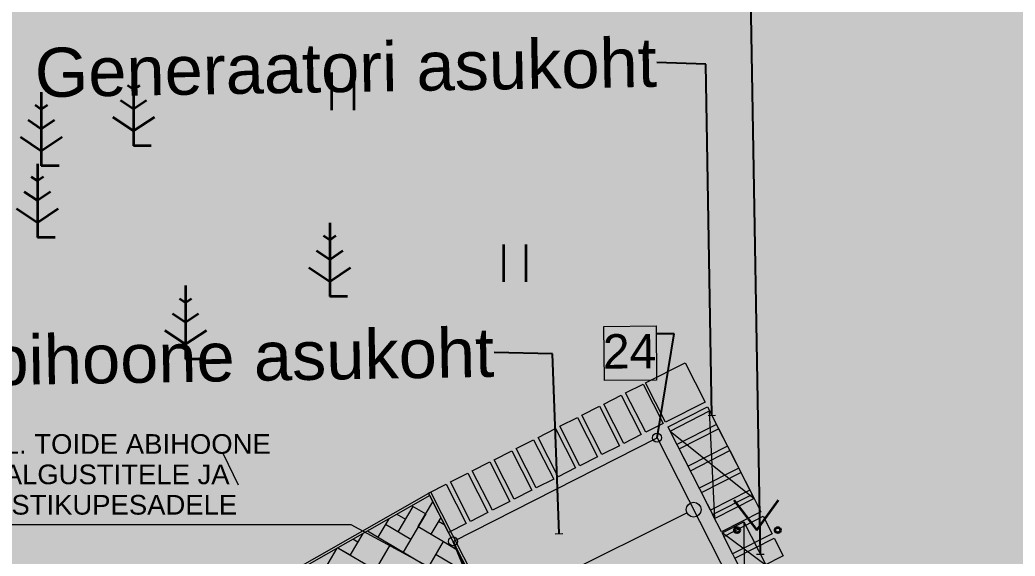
# Model space of a CAD drawing. Header units: millimetres. Extents: x 368386 to 861326, y -331222 to 250838.
# Drawn here: x 787943 to 808195, y -76263 to -65345 of the extents above; entities that cross this region are included whole.
import ezdxf

# ---------------------------------------------------------------- set-up
doc = ezdxf.new("R2010")
doc.units = ezdxf.units.MM
doc.header["$MEASUREMENT"] = 0
for name, color, linetype, lineweight in [('_ASENDIPLAAN_Pen_No__1', 7, 'Continuous', 13), ('New_       asendi fill_Pen_No__1', 7, 'Continuous', 13), ('New_0_Pen_No__1', 7, 'Continuous', 13), ('New_0_Pen_No__18', 9, 'Continuous', 15), ('New_2D Drafting - General_Pen_No__1', 7, 'Continuous', 13), ('New__ASENDIPLAAN_Pen_No__1', 7, 'Continuous', 13), ('New__ASENDIPLAAN_Pen_No__101', 252, 'Continuous', 13), ('New__ASENDIPLAAN_Pen_No__18', 9, 'Continuous', 15), ('New_HALJASTUS#1_Pen_No__7', 7, 'Continuous', 35), ('New_PUU_Pen_No__7', 7, 'Continuous', 35)]:
    doc.layers.add(name, color=color, linetype=linetype, lineweight=lineweight)
for name, color, linetype, lineweight, true_color in [('New_       asendi fill_Pen_No__149', 7, 'Continuous', 25, 0x186722), ('New__AR-välisvalgustid_Pen_No__3', 7, 'Continuous', 18, 0xff6600), ('New__ASENDIPLAAN_Pen_No__102', 7, 'Continuous', 13, 0xcccccc)]:
    doc.layers.add(name, color=color, linetype=linetype, lineweight=lineweight, true_color=true_color)
doc.styles.add('GENERATED_STYLE_1', font='')
doc.styles.get('GENERATED_STYLE_1').set_extended_font_data('Arial')
doc.dimstyles.new('GENERATED_STYLE__4', dxfattribs={"dimtxt": 0.18, "dimasz": 152, "dimexe": 0.18, "dimexo": 0.0625, "dimgap": 0, "dimtad": 0, "dimtih": 1, "dimtoh": 1, "dimdec": 4, "dimzin": 0, "dimdsep": 46, "dimcen": 0.09, "dimadec": 0, "dimazin": 0, "dimtfac": 1, "dimtdec": 4, "dimtmove": 0, "dimatfit": 3, "dimldrblk": 'ARROWHEAD_0', "dimfxl": 0, "dimtolj": 1, "dimtzin": 0, "dimarcsym": 0})
doc.dimstyles.new('GENERATED_STYLE__7', dxfattribs={"dimtxt": 0.18, "dimasz": 364.8, "dimexe": 0.18, "dimexo": 0.0625, "dimgap": 0, "dimtad": 0, "dimtih": 1, "dimtoh": 1, "dimdec": 4, "dimzin": 0, "dimdsep": 46, "dimcen": 0.09, "dimadec": 0, "dimazin": 0, "dimtfac": 1, "dimtdec": 4, "dimtmove": 0, "dimatfit": 3, "dimldrblk": 'ARROWHEAD_1', "dimfxl": 0, "dimtolj": 1, "dimtzin": 0, "dimarcsym": 0})

# ---------------------------------------------------------------- blocks, each defined once
blk = doc.blocks.new('*X1')
at = {"layer": 'New__ASENDIPLAAN_Pen_No__102', "color": 254, "linetype": 'Continuous', "lineweight": 13, "true_color": 0xcccccc}
for p, q in [((795639, -75769), (795944, -75252)), ((795916, -75236), (796202, -75405)), ((796050, -75663), (796348, -75157)), ((795448, -75503), (795228, -75875)), ((795616, -75407), (795791, -75511)), ((796202, -75405), (795745, -76180)), ((796510, -75474), (796308, -75816)), ((795897, -75922), (795381, -75617)), ((796050, -75663), (796825, -76121)), ((796591, -75634), (796461, -75557)), ((794922, -75803), (794665, -76239)), ((794817, -75981), (794715, -75921)), ((795015, -75750), (795745, -76180)), ((793949, -76862), (794397, -76102)), ((794415, -76092), (794665, -76239)), ((794415, -76092), (795181, -76544)), ((795029, -76803), (795486, -76027)), ((795486, -76027), (796261, -76485)), ((796109, -76743), (796566, -75968)), ((796566, -75968), (796844, -76132)), ((796832, -76108), (796825, -76121)), ((796414, -76227), (796931, -76532))]:
    blk.add_line(p, q, dxfattribs=at)
blk = doc.blocks.new('ARROWHEAD_0')
at = {"color": 0, "linetype": 'Continuous', "lineweight": 0}
for p, q in [((0, 0), (-1, 0)), ((0, -0.5), (0, 0.5))]:
    blk.add_line(p, q, dxfattribs=at)
blk = doc.blocks.new('ARROWHEAD_1')
at = {"color": 0, "linetype": 'Continuous', "lineweight": 0}
blk.add_line((0, 0), (-1, 0), dxfattribs=at)
blk.add_circle((0, 0), 0.25, dxfattribs=at)

msp = doc.modelspace()

# ---------------------------------------------------------------- hatches: boundary and pattern name
at = {"layer": 'New_       asendi fill_Pen_No__149', "linetype": 'Continuous', "lineweight": 0, "true_color": 0x061908}
h = msp.add_hatch(color=98, dxfattribs=at)
h.paths.add_polyline_path([(802345.63, -38322.05), (677945.63, -100972.05), (697685.63, -113562.05), (725141.88, -157386.04), (747105.63, -214022.05), (773035.63, -233162.05), (849485.63, -225922.05), (847735.63, -145332.05)])
h.paths.add_polyline_path([(757638.71, -147399.28, -0.00065641), (757597.25, -147430.15)], flags=0)
h.paths.add_polyline_path([(781623.18, -112523.26, 0.05995559), (781750.4, -112778.31, 0.78516634), (783932.82, -111999.14, 0.05995559), (783869.75, -111721.19, 1)], flags=0)
at = {"layer": 'New_0_Pen_No__18', "linetype": 'Continuous', "lineweight": 0, "true_color": 0x303030}
msp.add_hatch(color=250, dxfattribs=at).paths.add_polyline_path([(802676.72, -75564.04), (803130.1, -76455.36), (802684.44, -76682.05), (802231.06, -75790.73)])
at = {"layer": 'New__AR-välisvalgustid_Pen_No__3', "linetype": 'Continuous', "lineweight": 18, "true_color": 0xff6600}
msp.add_hatch(color=30, dxfattribs=at).paths.add_polyline_path([(801503.47, -75316.93), (801514.89, -75374.33), (801547.41, -75422.99), (801596.07, -75455.51), (801653.47, -75466.93), (801710.88, -75455.51), (801759.54, -75422.99), (801792.06, -75374.33), (801803.47, -75316.93), (801792.06, -75259.53), (801759.54, -75210.86), (801710.88, -75178.35), (801653.47, -75166.93), (801596.07, -75178.35), (801547.41, -75210.86), (801514.89, -75259.53)])
at = {"layer": 'New__ASENDIPLAAN_Pen_No__101', "linetype": 'Continuous', "lineweight": 13}
msp.add_hatch(color=252, dxfattribs=at).paths.add_polyline_path([(800908.2, -73851.76), (803925.9, -79784.37), (799775.93, -81895.31), (796758.23, -75962.71)])
at = {"layer": 'New__ASENDIPLAAN_Pen_No__18', "linetype": 'Continuous', "lineweight": 0, "true_color": 0x303030}
msp.add_hatch(color=250, dxfattribs=at).paths.add_polyline_path([(802082.35, -75498.38), (801175.59, -73715.75), (801977.78, -73307.71), (802884.54, -75090.34)])

# ---------------------------------------------------------------- linework, layer by layer
at = {"layer": '_ASENDIPLAAN_Pen_No__1', "color": 7, "linetype": 'Continuous', "lineweight": 13, "flags": 128}
msp.add_lwpolyline([(799827.52, -71585.9), (800889.89, -71577.35), (800898.74, -72677.31), (799836.38, -72685.87)], close=True, dxfattribs=at)
at = {"layer": 'New_       asendi fill_Pen_No__1', "color": 7, "linetype": 'Continuous', "lineweight": 13, "flags": 128}
for points in [[(800675.76, -72733.11), (801478.09, -72324.99), (801886.21, -73127.32), (801083.88, -73535.44)], [(800625.84, -72758.5), (801033.96, -73560.83), (800677.44, -73742.18), (800269.32, -72939.85)], [(800180.19, -72985.19), (800588.3, -73787.52), (800231.78, -73968.87), (799823.66, -73166.54)], [(799734.53, -73211.88), (800142.65, -74014.21), (799786.12, -74195.57), (799378, -73393.24)], [(801132.97, -73631.97), (801935.3, -73223.85), (802116.66, -73580.38), (801314.33, -73988.49)], [(799288.87, -73438.57), (799696.99, -74240.9), (799340.46, -74422.26), (798932.34, -73619.93)], [(798843.21, -73665.26), (799251.33, -74467.59), (798894.8, -74648.95), (798486.68, -73846.62)], [(801359.66, -74077.62), (802161.99, -73669.51), (802343.35, -74026.03), (801541.02, -74434.15)], [(798397.55, -73891.95), (798805.67, -74694.28), (798449.14, -74875.64), (798041.03, -74073.31)], [(797951.9, -74118.65), (798360.01, -74920.98), (798003.49, -75102.33), (797595.37, -74300)], [(801586.35, -74523.28), (802388.68, -74115.17), (802570.04, -74471.69), (801767.71, -74879.81)], [(797506.24, -74345.34), (797914.35, -75147.67), (797557.83, -75329.02), (797149.71, -74526.69)], [(797060.58, -74572.03), (797468.7, -75374.36), (797112.17, -75555.71), (796704.05, -74753.38)], [(801813.05, -74968.94), (802615.38, -74560.82), (802796.73, -74917.35), (801994.4, -75325.47)], [(796614.92, -74798.72), (797023.04, -75601.05), (796666.51, -75782.4), (796258.39, -74980.07)], [(802039.74, -75414.6), (802842.07, -75006.48), (803023.42, -75363.01), (802221.09, -75771.13)], [(802266.43, -75860.26), (803068.76, -75452.14), (803250.11, -75808.67), (802447.78, -76216.78)], [(802493.12, -76305.92), (803295.45, -75897.8), (803476.8, -76254.33), (802674.47, -76662.44)]]:
    msp.add_lwpolyline(points, close=True, dxfattribs=at)
at = {"layer": 'New_0_Pen_No__1', "color": 7, "linetype": 'Continuous', "lineweight": 13}
for p, q in [((802082.35, -75498.38), (801977.78, -73307.71)), ((801175.59, -73715.75), (802884.54, -75090.34)), ((802676.72, -75564.04), (802684.44, -76682.05)), ((803130.1, -76455.36), (802231.06, -75790.73))]:
    msp.add_line(p, q, dxfattribs=at)
at = {"layer": 'New_0_Pen_No__1', "color": 7, "linetype": 'Continuous', "lineweight": 13, "flags": 128}
msp.add_lwpolyline([(802676.72, -75564.04), (803130.1, -76455.36), (802684.44, -76682.05), (802231.06, -75790.73)], close=True, dxfattribs=at)
at = {"layer": 'New_2D Drafting - General_Pen_No__1', "color": 7, "linetype": 'Continuous', "lineweight": 13}
for p, q in [((792391.16, -74821.32), (792088.62, -74190.08)), ((796302.96, -74957.4), (790908.84, -78034.93)), ((797845.57, -77990.07), (796302.96, -74957.4))]:
    msp.add_line(p, q, dxfattribs=at)
at = {"layer": 'New__AR-välisvalgustid_Pen_No__3', "color": 30, "linetype": 'Continuous', "lineweight": 18, "true_color": 0xff6600}
for p, q in [((801519.15, -75383.69), (795696.33, -78277.68)), ((794682.59, -75625.58), (787217.35, -75625.58)), ((797254.51, -77016.14), (794682.59, -75625.58))]:
    msp.add_line(p, q, dxfattribs=at)
msp.add_circle((801653.47, -75316.93), 150, dxfattribs=at)
at = {"layer": 'New__ASENDIPLAAN_Pen_No__1', "color": 7, "linetype": 'Continuous', "lineweight": 13, "flags": 128}
for points in [[(802082.35, -75498.38), (801175.59, -73715.75), (801977.78, -73307.71), (802884.54, -75090.34)], [(800908.2, -73851.76), (803925.9, -79784.37), (799775.93, -81895.31), (796758.23, -75962.71)]]:
    msp.add_lwpolyline(points, close=True, dxfattribs=at)
msp.add_lwpolyline([(781155.34, -76138.33, -0.23717561), (781233.18, -78831.74), (779484.98, -82575.64), (781568.63, -83548.59), (782493.76, -83979.64), (787931.25, -86523.11), (786286.87, -90052.38), (787149.87, -90454.48), (800310.37, -82945.97), (797801, -78012.73), (796282.18, -75026.83), (790933.61, -78078.36, -0.41785139), (785452.77, -76543.01), (784291.15, -74447)], format="xyb", close=True, dxfattribs=at)
at = {"layer": 'New_HALJASTUS#1_Pen_No__7', "color": 7, "linetype": 'Continuous', "lineweight": 35}
for p, q in [((794282.1, -66419.49), (794282.1, -67180.61)), ((794737.15, -66419.49), (794737.15, -67180.61)), ((797782.1, -69919.49), (797782.1, -70680.61)), ((798237.15, -69919.49), (798237.15, -70680.61)), ((802474.41, -75126.18), (802937.81, -75732.89)), ((802937.81, -75732.89), (803383.39, -75126.18))]:
    msp.add_line(p, q, dxfattribs=at)
for centre in [(802536.79, -75732.89), (803365.57, -75732.89)]:
    msp.add_circle(centre, 55.01, dxfattribs=at)
at = {"layer": 'New_PUU_Pen_No__7', "color": 7, "linetype": 'Continuous', "lineweight": 35}
for p, q in [((790255.63, -66412.05), (790255.63, -67912.05)), ((788378.63, -66817.05), (788378.63, -68317.05)), ((790255.63, -66762.05), (790131.21, -66679.11)), ((790380.04, -66679.11), (790255.63, -66762.05)), ((790255.63, -67162.05), (789989.02, -66984.31)), ((790522.24, -66984.31), (790255.63, -67162.05)), ((788378.63, -67167.05), (788254.21, -67084.11)), ((788503.04, -67084.11), (788378.63, -67167.05)), ((788378.63, -67567.05), (788112.02, -67389.31)), ((788645.24, -67389.31), (788378.63, -67567.05)), ((789831.36, -67322.7), (790255.63, -67605.55)), ((790255.63, -67605.55), (790679.89, -67322.7)), ((787954.36, -67727.7), (788378.63, -68010.55)), ((788378.63, -68010.55), (788802.89, -67727.7)), ((790615.63, -67912.05), (790255.63, -67912.05)), ((788298.63, -68275.05), (788298.63, -69775.05)), ((788738.63, -68317.05), (788378.63, -68317.05)), ((788298.63, -68625.05), (788174.21, -68542.11)), ((788423.04, -68542.11), (788298.63, -68625.05)), ((788298.63, -69025.05), (788032.02, -68847.31)), ((788565.24, -68847.31), (788298.63, -69025.05)), ((787874.36, -69185.7), (788298.63, -69468.55)), ((788298.63, -69468.55), (788722.89, -69185.7)), ((794247.63, -69478.05), (794247.63, -70978.05)), ((788658.63, -69775.05), (788298.63, -69775.05)), ((794247.63, -69828.05), (794123.21, -69745.11)), ((794372.04, -69745.11), (794247.63, -69828.05)), ((794247.63, -70228.05), (793981.02, -70050.31)), ((794514.24, -70050.31), (794247.63, -70228.05)), ((793823.36, -70388.7), (794247.63, -70671.55)), ((794247.63, -70671.55), (794671.89, -70388.7)), ((791313.63, -70756.05), (791313.63, -72256.05)), ((791313.63, -71106.05), (791189.21, -71023.11)), ((791438.04, -71023.11), (791313.63, -71106.05)), ((794607.63, -70978.05), (794247.63, -70978.05)), ((791313.63, -71506.05), (791047.02, -71328.31)), ((791580.24, -71328.31), (791313.63, -71506.05)), ((790889.36, -71666.7), (791313.63, -71949.55)), ((791313.63, -71949.55), (791737.89, -71666.7)), ((791673.63, -72256.05), (791313.63, -72256.05))]:
    msp.add_line(p, q, dxfattribs=at)

# ---------------------------------------------------------------- block references
at = {"layer": 'New__ASENDIPLAAN_Pen_No__102', "color": 254, "linetype": 'Continuous', "lineweight": 13, "true_color": 0xcccccc}
msp.add_blockref('*X1', (0, 0), dxfattribs=at)

# ---------------------------------------------------------------- texts
at = {"layer": '_ASENDIPLAAN_Pen_No__1', "color": 7, "linetype": 'Continuous', "lineweight": 13, "insert": (800891.18, -71737.34), "char_height": 700, "attachment_point": 3, "rotation": 0.461195, "style": 'GENERATED_STYLE_1'}
msp.add_mtext('\\A1;{\\pqr;\\fArial|b0|i0|c0|p34;2\\fArial|b0|i0|c0|p34;4}', dxfattribs=at)
at = {"layer": 'New__AR-välisvalgustid_Pen_No__3', "color": 30, "linetype": 'Continuous', "lineweight": 18, "true_color": 0xff6600, "insert": (787241.73, -73779.58), "char_height": 400, "width": 6747.0549, "attachment_point": 1, "line_spacing_factor": 0.9285, "style": 'GENERATED_STYLE_1'}
msp.add_mtext('\\A1;{\\pql;\\fArial|b0|i0|c0|p34;EL. TOIDE \\fArial|b0|i0|c0|p34;ABIHOONE VALGUSTITELE JA PISTIKUPESADELE}', dxfattribs=at)
at = {"layer": 'New__ASENDIPLAAN_Pen_No__1', "color": 7, "linetype": 'Continuous', "lineweight": 13, "char_height": 1000, "attachment_point": 6, "rotation": 0.965433, "style": 'GENERATED_STYLE_1'}
for s, insert in [('\\A1;{\\pqr;\\fArial|b0|i0|c0|p34;Generaatori\\fArial|b0|i0|c0|p34; asukoht}', (800901.93, -66213.81)), ('\\A1;{\\pqr;\\fArial|b0|i0|c0|p34;A\\fArial|b0|i0|c0|p34;bihoone asukoht}', (797592.15, -72118.11))]:
    msp.add_mtext(s, dxfattribs=dict(at, insert=insert))

# ---------------------------------------------------------------- leaders
at = {"layer": '_ASENDIPLAAN_Pen_No__1', "color": 7, "linetype": 'Continuous', "lineweight": 13, "annotation_type": 0, "has_hookline": 1, "hookline_direction": 1, "horizontal_direction": (0.999968, 0.008049, 0)}
for points, text_width in [([(800908.2, -73851.76), (801255.96, -71734.41), (800891.18, -71737.34)], 1010.8), ([(796758.23, -75962.71), (797130.21, -76853.64), (796765.42, -76856.57)], 1013.6)]:
    msp.add_leader(points, dimstyle='GENERATED_STYLE__7', dxfattribs=dict(at, text_width=text_width))
at = {"layer": 'New_0_Pen_No__1', "color": 7, "linetype": 'Continuous', "lineweight": 13, "annotation_type": 0, "has_hookline": 1, "hookline_direction": 1, "text_width": 8411, "horizontal_direction": (0.999858, 0.016849, 0)}
msp.add_leader([(803011.05, -76221.32), (802801.01, -63757.12), (800816.67, -63741.29)], dimstyle='GENERATED_STYLE__4', dxfattribs=at)
at = {"layer": 'New__ASENDIPLAAN_Pen_No__1', "color": 7, "linetype": 'Continuous', "lineweight": 13, "annotation_type": 0, "has_hookline": 1, "hookline_direction": 1, "horizontal_direction": (0.999858, 0.016849, 0)}
for points, text_width in [([(802023.11, -73396.84), (801902.61, -66245.87), (800901.93, -66213.81)], 12562), ([(798914.27, -75804.12), (798782.99, -72147.31), (797592.15, -72118.11)], 11164.61)]:
    msp.add_leader(points, dimstyle='GENERATED_STYLE__4', dxfattribs=dict(at, text_width=text_width))

doc.saveas('drawing.dxf')
